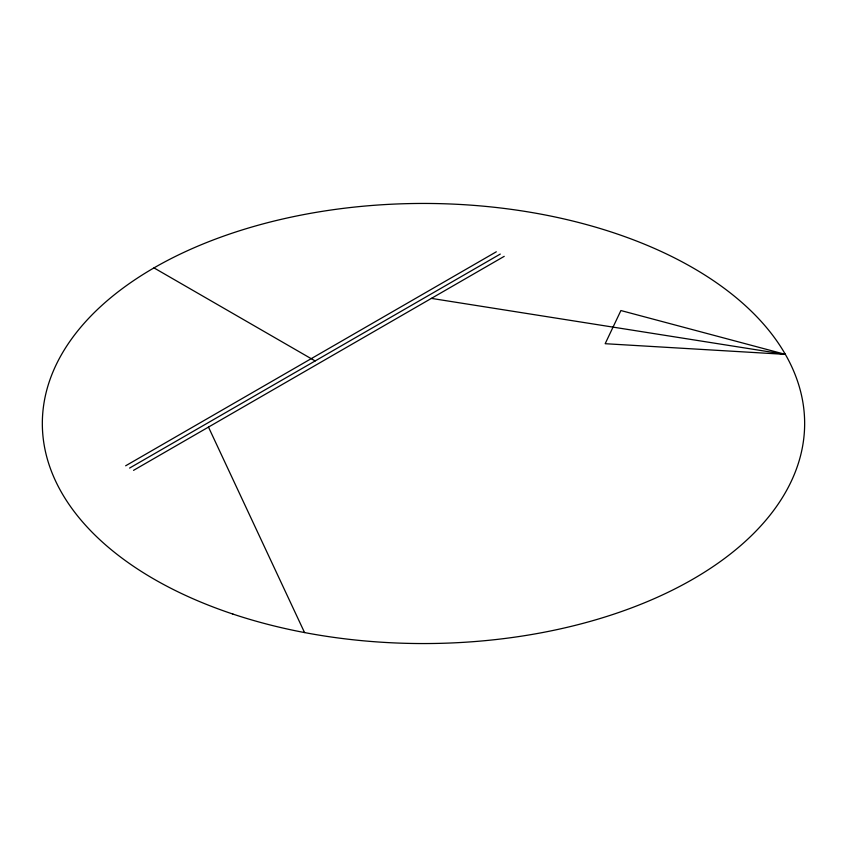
<?xml version="1.0" encoding="UTF-8"?>
<svg xmlns="http://www.w3.org/2000/svg" width="847" height="847" viewBox="0 0 847 847"><rect width="100%" height="100%" fill="white"/><g stroke="black" fill="none" stroke-linecap="round" stroke-linejoin="round"><path stroke-width="1.27" d="M125.652 465.797L496.321 251.792M129.591 468.073L500.27 254.068M133.54 470.35L504.219 256.345M785.36 354.374L605.171 343.702L620.904 310.542L785.36 354.374L431.398 298.388M153.985 267.896L315.148 360.949M208.478 427.089L304.549 632.561M232.925 614.075A381.15 220.051 0 0 0 804.65 423.5A381.15 220.051 0 0 0 232.925 232.925A381.15 220.051 0 0 0 232.925 614.075"/></g></svg>
